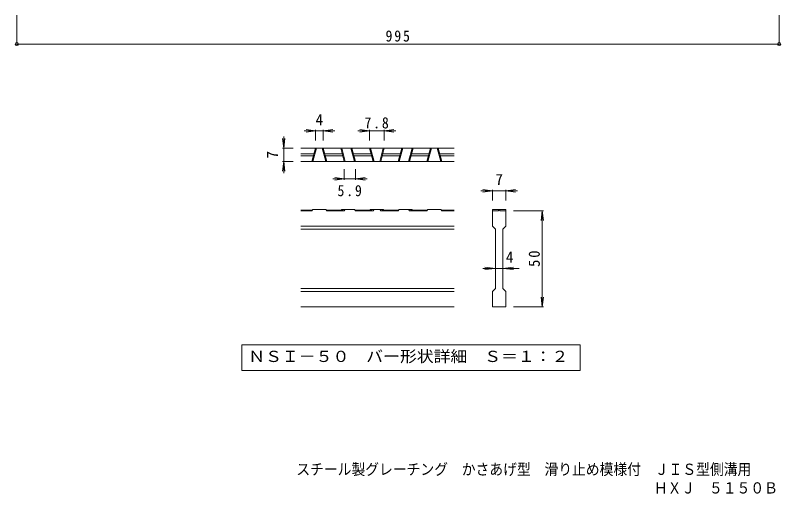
# Model space of a CAD drawing. Units: millimetres, scale not verified, with parts at other scales. Extents: x -797 to 809, y -686 to 615.
# Drawn here: x -797 to 202, y -686 to -61 of the extents above; entities that cross this region are included whole.
import ezdxf
from ezdxf.enums import TextEntityAlignment as Align

# ---------------------------------------------------------------- set-up
doc = ezdxf.new("R2010")
doc.units = ezdxf.units.MM
doc.header["$LTSCALE"] = 5
doc.header["$PDMODE"] = 32
doc.header["$PDSIZE"] = 4
for name, color, linetype, lineweight in [('B-4', 7, 'Continuous', 9), ('D-0', 7, 'Continuous', 9), ('D-2', 3, 'Continuous', 9), ('D-4', 7, 'Continuous', 9)]:
    doc.layers.add(name, color=color, linetype=linetype, lineweight=lineweight)
doc.layers.add('F-5_F-5ﾚｲﾔ', color=2, linetype='Continuous')
doc.styles.add('ＭＳ ゴシック', font='')
doc.styles.get('ＭＳ ゴシック').set_extended_font_data('MS Gothic')

msp = doc.modelspace()

# ---------------------------------------------------------------- linework, layer by layer
at = {"layer": 'B-4'}
for p, q in [((-794.595, -60.946), (-794.595, -99.946)), ((200.405, -60.946), (200.405, -99.946)), ((-794.595, -98.446), (200.405, -98.446))]:
    msp.add_line(p, q, dxfattribs=at)
for p in [(-794.595, -98.446), (200.405, -98.446)]:
    msp.add_point(p, dxfattribs=at)
at = {"layer": 'D-0'}
msp.add_lwpolyline([(-500.878, -491.354), (-500.878, -524.579), (-59.224, -524.579), (-59.224, -491.354)], close=True, dxfattribs=at)
at = {"layer": 'D-2'}
for p, q in [((-223.801, -234.353), (-423.801, -234.353)), ((-409.347, -251.853), (-404.658, -234.353)), ((-408.053, -251.853), (-403.364, -234.353)), ((-391.263, -251.853), (-395.952, -234.353)), ((-389.969, -251.853), (-394.658, -234.353)), ((-371.847, -234.353), (-367.158, -251.853)), ((-370.553, -234.353), (-365.864, -251.853)), ((-353.763, -251.853), (-358.452, -234.353)), ((-352.469, -251.853), (-357.158, -234.353)), ((-334.347, -234.353), (-329.658, -251.853)), ((-333.053, -234.353), (-328.364, -251.853)), ((-316.263, -234.353), (-320.952, -251.853)), ((-314.969, -234.353), (-319.658, -251.853)), ((-296.847, -251.853), (-292.158, -234.353)), ((-295.553, -251.853), (-290.864, -234.353)), ((-278.763, -234.353), (-283.452, -251.853)), ((-277.469, -234.353), (-282.158, -251.853)), ((-259.347, -251.853), (-254.658, -234.353)), ((-258.053, -251.853), (-253.364, -234.353)), ((-241.263, -251.853), (-245.952, -234.353)), ((-239.969, -251.853), (-244.658, -234.353)), ((-423.801, -241.853), (-406.668, -241.853)), ((-423.801, -244.353), (-407.338, -244.353)), ((-392.649, -241.853), (-369.838, -241.853)), ((-391.979, -244.353), (-369.168, -244.353)), ((-355.149, -241.853), (-332.338, -241.853)), ((-354.479, -244.353), (-331.668, -244.353)), ((-317.649, -244.353), (-294.838, -244.353)), ((-316.979, -241.853), (-294.168, -241.853)), ((-280.149, -244.353), (-257.338, -244.353)), ((-279.479, -241.853), (-256.668, -241.853)), ((-242.649, -241.853), (-223.801, -241.853)), ((-241.979, -244.353), (-223.801, -244.353)), ((-223.801, -251.853), (-423.801, -251.853)), ((-408.7, -315.353), (-423.801, -315.353)), ((-409.347, -316.353), (-423.801, -316.353)), ((-409.347, -316.353), (-408.053, -314.353)), ((-391.263, -314.353), (-408.053, -314.353)), ((-391.263, -314.353), (-389.969, -316.353)), ((-369.168, -315.353), (-390.616, -315.353)), ((-367.158, -316.353), (-389.969, -316.353)), ((-370.553, -314.353), (-371.2, -315.353)), ((-353.763, -314.353), (-370.553, -314.353)), ((-369.168, -315.353), (-369.168, -316.353)), ((-365.864, -314.353), (-367.158, -316.353)), ((-353.763, -314.353), (-352.469, -316.353)), ((-331.668, -315.353), (-353.116, -315.353)), ((-329.658, -316.353), (-352.469, -316.353)), ((-333.7, -315.353), (-333.053, -314.353)), ((-316.263, -314.353), (-333.053, -314.353)), ((-331.668, -315.353), (-331.668, -316.353)), ((-329.658, -316.353), (-328.364, -314.353)), ((-320.952, -314.353), (-319.658, -316.353)), ((-296.847, -316.353), (-319.658, -316.353)), ((-317.649, -315.353), (-317.649, -316.353)), ((-296.2, -315.353), (-317.649, -315.353)), ((-315.616, -315.353), (-316.263, -314.353)), ((-295.553, -314.353), (-296.847, -316.353)), ((-295.553, -314.353), (-278.763, -314.353)), ((-283.452, -314.353), (-282.158, -316.353)), ((-259.347, -316.353), (-282.158, -316.353)), ((-280.149, -315.353), (-258.7, -315.353)), ((-280.149, -315.353), (-280.149, -316.353)), ((-278.763, -314.353), (-278.116, -315.353)), ((-258.053, -314.353), (-259.347, -316.353)), ((-258.053, -314.353), (-241.263, -314.353)), ((-239.969, -316.353), (-241.263, -314.353)), ((-240.616, -315.353), (-223.801, -315.353)), ((-239.969, -316.353), (-223.801, -316.353)), ((-173.801, -314.353), (-173.801, -316.353)), ((-173.801, -336.353), (-173.801, -316.353)), ((-173.801, -316.353), (-166.301, -316.353)), ((-165.076, -315.353), (-165.026, -315.353)), ((-163.801, -316.353), (-156.301, -316.353)), ((-156.301, -316.353), (-156.301, -336.353)), ((-223.801, -336.353), (-423.801, -336.353)), ((-173.801, -336.353), (-170.051, -340.103)), ((-160.051, -340.103), (-156.301, -336.353)), ((-223.801, -340.103), (-423.801, -340.103)), ((-170.051, -417.604), (-170.051, -340.103)), ((-160.051, -340.103), (-160.051, -417.604)), ((-223.801, -417.604), (-423.801, -417.604)), ((-173.801, -421.354), (-170.051, -417.604)), ((-160.051, -417.604), (-156.301, -421.354)), ((-223.801, -421.354), (-423.801, -421.354)), ((-173.801, -441.354), (-173.801, -421.354)), ((-156.301, -421.354), (-156.301, -441.354)), ((-223.801, -441.354), (-423.801, -441.354)), ((-156.301, -441.354), (-173.801, -441.354))]:
    msp.add_line(p, q, dxfattribs=at)
msp.add_lwpolyline([(-173.801, -314.353), (-156.301, -314.353), (-156.301, -316.353)], dxfattribs=at)
for centre, start, end in [((-165.076, -316.603), 90, 168.46303), ((-165.026, -316.603), 11.53696, 90)]:
    msp.add_arc(centre, 1.25, start, end, dxfattribs=at)
at = {"layer": 'D-4'}
for p, q in [((-446.301, -234.353), (-446.301, -219.353)), ((-404.658, -211.853), (-419.658, -211.853)), ((-404.658, -211.853), (-417.051, -210.222)), ((-404.658, -211.853), (-417.051, -213.485)), ((-404.658, -210.353), (-404.658, -224.353)), ((-404.658, -211.853), (-394.658, -211.853)), ((-394.658, -211.853), (-382.265, -210.222)), ((-394.658, -210.353), (-394.658, -224.353)), ((-394.658, -211.853), (-382.265, -213.485)), ((-394.658, -211.853), (-379.658, -211.853)), ((-334.347, -211.853), (-349.347, -211.853)), ((-334.347, -211.853), (-346.741, -210.222)), ((-334.347, -211.853), (-346.741, -213.485)), ((-334.347, -210.353), (-334.347, -224.353)), ((-334.347, -211.853), (-314.969, -211.853)), ((-314.969, -211.853), (-302.576, -210.222)), ((-314.969, -210.353), (-314.969, -224.353)), ((-314.969, -211.853), (-302.576, -213.485)), ((-314.969, -211.853), (-299.969, -211.853)), ((-446.301, -234.353), (-447.932, -221.96)), ((-446.301, -234.353), (-444.669, -221.96)), ((-447.801, -234.353), (-433.801, -234.353)), ((-446.301, -234.353), (-446.301, -251.853)), ((-446.301, -251.853), (-447.932, -264.247)), ((-447.801, -251.853), (-433.801, -251.853)), ((-446.301, -251.853), (-444.669, -264.247)), ((-446.301, -251.853), (-446.301, -266.853)), ((-367.158, -275.853), (-367.158, -261.853)), ((-352.469, -275.853), (-352.469, -261.853)), ((-367.158, -274.353), (-382.158, -274.353)), ((-367.158, -274.353), (-379.551, -272.722)), ((-367.158, -274.353), (-379.551, -275.985)), ((-352.469, -274.353), (-340.076, -275.985)), ((-352.469, -274.353), (-337.469, -274.353)), ((-173.801, -290.104), (-186.194, -288.472)), ((-173.801, -288.604), (-173.801, -302.604)), ((-156.301, -290.104), (-143.908, -288.472)), ((-156.301, -288.604), (-156.301, -302.604)), ((-173.801, -290.104), (-188.801, -290.104)), ((-173.801, -290.104), (-186.194, -291.735)), ((-156.301, -290.104), (-173.801, -290.104)), ((-156.301, -290.104), (-143.908, -291.735)), ((-156.301, -290.104), (-141.301, -290.104)), ((-107.301, -316.353), (-146.301, -316.353)), ((-108.801, -316.353), (-110.433, -328.746)), ((-108.801, -316.353), (-107.169, -328.746)), ((-108.801, -441.354), (-108.801, -316.353)), ((-170.051, -391.353), (-186.301, -391.353)), ((-170.051, -391.353), (-183.694, -389.722)), ((-170.051, -391.353), (-183.694, -392.985)), ((-160.051, -391.353), (-170.051, -391.353)), ((-160.051, -391.353), (-146.408, -389.722)), ((-160.051, -391.353), (-146.408, -392.985)), ((-160.051, -391.353), (-138.801, -391.353)), ((-108.801, -441.354), (-110.433, -428.961)), ((-108.801, -441.354), (-107.169, -428.961)), ((-107.301, -441.354), (-146.301, -441.354))]:
    msp.add_line(p, q, dxfattribs=at)
msp.add_lwpolyline([(-367.158, -274.353), (-352.469, -274.353), (-340.076, -272.722)], dxfattribs=at)

# ---------------------------------------------------------------- texts
at = {"layer": 'B-4', "color": 2, "insert": (-313.345, -95.446), "char_height": 14.66, "attachment_point": 7, "style": 'ＭＳ ゴシック'}
msp.add_mtext('\\T1.27;\\W0.9;995', dxfattribs=at)
at = {"layer": 'D-0', "color": 2, "style": 'ＭＳ ゴシック', "width": 1.1}
msp.add_text('ＮＳＩ－５０\u3000バー形状詳細\u3000Ｓ＝１：２', height=14.66, dxfattribs=at).set_placement((-492.551, -517.966), align=Align.BOTTOM_LEFT)
at = {"layer": 'D-4', "color": 2, "style": 'ＭＳ ゴシック'}
for s, p in [('4', (-404.658, -208.853)), ('7', (-170.051, -287.104)), ('4', (-156.301, -388.353))]:
    msp.add_text(s, height=14.66, dxfattribs=at).set_placement(p, align=Align.BOTTOM_LEFT)
msp.add_text('7', height=14.66, rotation=90, dxfattribs=at).set_placement((-449.301, -248.103), align=Align.BOTTOM_LEFT)
at = {"layer": 'D-4', "color": 2, "char_height": 14.66, "attachment_point": 7, "style": 'ＭＳ ゴシック'}
for s, insert in [('\\T1.27;\\W0.9;7.8', (-340.908, -208.853)), ('\\T1.27;\\W0.9;5.9', (-376.064, -297.353))]:
    msp.add_mtext(s, dxfattribs=dict(at, insert=insert))
at = {"layer": 'D-4', "color": 2, "insert": (-111.801, -389.479), "char_height": 14.66, "attachment_point": 7, "rotation": 90, "style": 'ＭＳ ゴシック'}
msp.add_mtext('\\T1.27;\\W0.95;50', dxfattribs=at)
at = {"layer": 'F-5_F-5ﾚｲﾔ', "style": 'ＭＳ ゴシック', "width": 0.9}
for s, p in [('スチール製グレーチング\u3000かさあげ型\u3000滑り止め模様付\u3000ＪＩＳ型側溝用', (-429.828, -665.373)), ('ＨＸＪ\u3000５１５０Ｂ', (36.832, -689.67))]:
    msp.add_text(s, height=14.66, dxfattribs=at).set_placement(p, align=Align.BOTTOM_LEFT)

doc.saveas('drawing.dxf')
